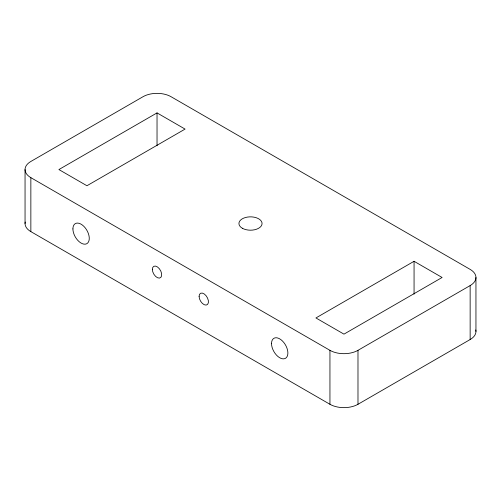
<?xml version="1.0" encoding="UTF-8"?>
<svg xmlns="http://www.w3.org/2000/svg" width="501" height="501" viewBox="0 0 501 501"><rect width="100%" height="100%" fill="white"/><g stroke="black" fill="none" stroke-linecap="round" stroke-linejoin="round"><path stroke-width="0.75" d="M157.032 112.9L58.899 169.557L86.936 185.746L185.076 129.089L157.032 112.9L157.032 145.747M414.064 261.29L315.924 317.953L343.968 334.142L442.101 277.479L414.064 261.29L414.064 294.137M30.855 177.655L329.946 350.331A19.827 11.448 0 0 0 357.983 350.331L470.145 285.576A19.827 11.448 0 0 0 470.145 269.388L171.054 96.712A19.827 11.448 0 0 0 143.017 96.712L30.855 161.466A19.827 11.448 0 0 0 30.855 177.655L30.855 231.612L329.946 404.288A19.827 11.448 0 0 0 357.983 404.288L470.145 339.534A19.827 11.448 0 0 0 475.781 329.946M475.95 277.479L475.95 331.443M470.145 285.576L470.145 339.534M357.983 350.331L357.983 404.288M329.946 350.331L329.946 404.288M25.05 169.557L25.05 223.521M30.855 231.612A19.827 11.448 0 0 1 25.219 222.024M271.529 343.586A11.567 6.676 60 0 0 283.798 358.841A11.567 6.676 60 0 0 283.798 342.49A11.567 6.676 60 0 0 271.529 343.586M199.091 296.367A6.607 3.814 60 0 0 206.105 305.09A6.607 3.814 60 0 0 206.105 295.74A6.607 3.814 60 0 0 199.091 296.367M242.321 228.243A11.567 6.676 0 0 0 261.672 225.25A11.567 6.676 0 0 0 247.507 217.071A11.567 6.676 0 0 0 242.321 228.243M72.914 228.913A11.567 6.676 60 0 0 85.183 244.175A11.567 6.676 60 0 0 85.183 227.817A11.567 6.676 60 0 0 72.914 228.913M152.36 269.388A6.607 3.814 60 0 0 159.374 278.105A6.607 3.814 60 0 0 159.374 268.761A6.607 3.814 60 0 0 152.36 269.388"/></g></svg>
